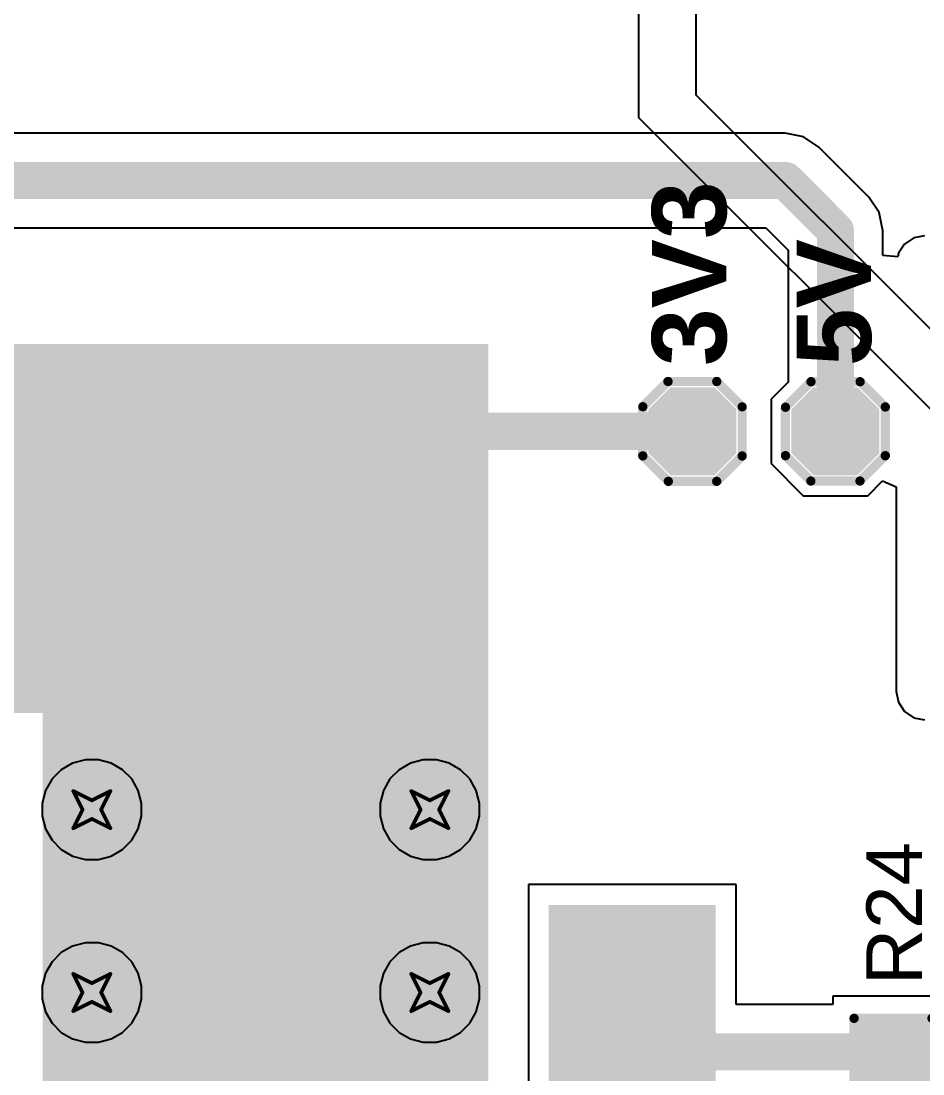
# Model space of a CAD drawing. Header units: inches. Extents: x -36 to 349, y -11 to 240.
# Drawn here: x 41.78 to 54.11, y 5.64 to 20.04 of the extents above; entities that cross this region are included whole.
import ezdxf

# ---------------------------------------------------------------- set-up
doc = ezdxf.new("R2010")
doc.units = ezdxf.units.IN
for name, color, linetype in [('Bottom Layer', 5, 'Continuous'), ('Drill Drawing', 1, 'Continuous'), ('Layer 1', 16, 'Continuous'), ('Layer 2', 76, 'Continuous'), ('Top Layer', 1, 'Continuous'), ('Top Overlay', 2, 'Continuous'), ('Top Paste', 8, 'Continuous'), ('Top Solder', 216, 'Continuous'), ('Via Holes', 16, 'Continuous')]:
    doc.layers.add(name, color=color, linetype=linetype)
doc.styles.add('Arial', font='', dxfattribs={"height": 0.2})
doc.styles.add('Arial_Bold', font='', dxfattribs={"height": 0.2})
doc.styles.get('Arial').set_extended_font_data('Arial')
doc.styles.get('Arial_Bold').set_extended_font_data('Arial', bold=True)

# ---------------------------------------------------------------- blocks, each defined once
blk = doc.blocks.new('R___0603_281')
at = {"layer": 'Top Layer'}
for points in [[(-0.381, 0.445), (-0.381, -0.444), (-1.143, -0.444), (-1.143, 0.445)], [(1.143, 0.445), (1.143, -0.444), (0.381, -0.444), (0.381, 0.445)]]:
    blk.add_hatch(color=1, dxfattribs=at).paths.add_polyline_path(points)
at = {"layer": 'Top Paste'}
for points in [[(-0.381, 0.445), (-0.381, -0.444), (-1.143, -0.444), (-1.143, 0.445)], [(1.143, 0.445), (1.143, -0.444), (0.381, -0.444), (0.381, 0.445)]]:
    blk.add_hatch(color=8, dxfattribs=at).paths.add_polyline_path(points)
at = {"layer": 'Top Solder'}
for points in [[(-0.279, 0.546), (-0.279, -0.546), (-1.245, -0.546), (-1.245, 0.546)], [(1.245, 0.546), (1.245, -0.546), (0.279, -0.546), (0.279, 0.546)]]:
    blk.add_hatch(color=216, dxfattribs=at).paths.add_polyline_path(points)
at = {"layer": 'Top Overlay'}
for points in [[(-1.219, 0.533, 0.127, 0.127, 0), (-1.219, -0.533, 0.127, 0.127, 0)], [(-1.219, 0.533, 0.127, 0.127, 0), (1.219, 0.533, 0.127, 0.127, 0)], [(1.219, 0.533, 0.127, 0.127, 0), (1.219, -0.533, 0.127, 0.127, 0)], [(-1.219, -0.533, 0.127, 0.127, 0), (1.219, -0.533, 0.127, 0.127, 0)]]:
    blk.add_lwpolyline(points, format="xyseb", dxfattribs=at)
for points in [[(-1.251, 0.533, 0.0635, 0.0635, 1), (-1.187, 0.533, 0.0635, 0.0635, 1)], [(-1.251, 0.533, 0.0635, 0.0635, 1), (-1.187, 0.533, 0.0635, 0.0635, 1)], [(1.187, 0.533, 0.0635, 0.0635, 1), (1.251, 0.533, 0.0635, 0.0635, 1)], [(1.187, 0.533, 0.0635, 0.0635, 1), (1.251, 0.533, 0.0635, 0.0635, 1)], [(-1.251, -0.533, 0.0635, 0.0635, 1), (-1.187, -0.533, 0.0635, 0.0635, 1)], [(-1.251, -0.533, 0.0635, 0.0635, 1), (-1.187, -0.533, 0.0635, 0.0635, 1)], [(1.187, -0.533, 0.0635, 0.0635, 1), (1.251, -0.533, 0.0635, 0.0635, 1)], [(1.187, -0.533, 0.0635, 0.0635, 1), (1.251, -0.533, 0.0635, 0.0635, 1)]]:
    blk.add_lwpolyline(points, format="xyseb", close=True, dxfattribs=at)
blk = doc.blocks.new('D2P____305')
at = {"layer": 'Top Layer'}
for points in [[(-3.58, -3.43), (-1.5, -3.43), (-1.5, -7.24), (-3.58, -7.24)], [(1.5, -3.43), (3.58, -3.43), (3.58, -7.24), (1.5, -7.24)]]:
    blk.add_hatch(color=1, dxfattribs=at).paths.add_polyline_path(points)
at = {"layer": 'Top Paste'}
for points in [[(-3.58, -3.43), (-1.5, -3.43), (-1.5, -7.24), (-3.58, -7.24)], [(1.5, -3.43), (3.58, -3.43), (3.58, -7.24), (1.5, -7.24)]]:
    blk.add_hatch(color=8, dxfattribs=at).paths.add_polyline_path(points)
at = {"layer": 'Top Solder'}
for points in [[(-3.682, -3.328), (-1.398, -3.328), (-1.398, -7.342), (-3.682, -7.342)], [(1.398, -3.328), (3.682, -3.328), (3.682, -7.342), (1.398, -7.342)]]:
    blk.add_hatch(color=216, dxfattribs=at).paths.add_polyline_path(points)
at = {"layer": 'Top Overlay'}
for points in [[(-3.962, -5.207, 0.254, 0.254, 0), (-3.962, -5.461, 0.254, 0.254, 0)], [(-3.835, -5.334, 0.254, 0.254, 0), (-3.962, -5.207, 0.254, 0.254, 0)], [(-3.835, -5.334, 0.254, 0.254, 0), (-3.962, -5.461, 0.254, 0.254, 0)]]:
    blk.add_lwpolyline(points, format="xyseb", dxfattribs=at)
for points in [[(-4.026, -5.207, 0.127, 0.127, 1), (-3.899, -5.207, 0.127, 0.127, 1)], [(-4.026, -5.207, 0.127, 0.127, 1), (-3.899, -5.207, 0.127, 0.127, 1)], [(-3.899, -5.334, 0.127, 0.127, 1), (-3.772, -5.334, 0.127, 0.127, 1)], [(-3.899, -5.334, 0.127, 0.127, 1), (-3.772, -5.334, 0.127, 0.127, 1)], [(-4.026, -5.461, 0.127, 0.127, 1), (-3.899, -5.461, 0.127, 0.127, 1)], [(-4.026, -5.461, 0.127, 0.127, 1), (-3.899, -5.461, 0.127, 0.127, 1)]]:
    blk.add_lwpolyline(points, format="xyseb", close=True, dxfattribs=at)
blk = doc.blocks.new('T____________0_5___312')
at = {"layer": 'Top Layer'}
blk.add_hatch(color=1, dxfattribs=at).paths.add_polyline_path([(0.25, 0.5), (-0.25, 0.5), (-0.5, 0.25), (-0.5, -0.25), (-0.25, -0.5), (0.25, -0.5), (0.5, -0.25), (0.5, 0.25)])
at = {"layer": 'Top Paste'}
blk.add_hatch(color=8, dxfattribs=at).paths.add_polyline_path([(0.25, 0.5), (-0.25, 0.5), (-0.5, 0.25), (-0.5, -0.25), (-0.25, -0.5), (0.25, -0.5), (0.5, -0.25), (0.5, 0.25)])
at = {"layer": 'Top Solder'}
blk.add_hatch(color=216, dxfattribs=at).paths.add_polyline_path([(0.301, 0.602), (-0.301, 0.602), (-0.602, 0.301), (-0.602, -0.301), (-0.301, -0.602), (0.301, -0.602), (0.602, -0.301), (0.602, 0.301)])
at = {"layer": 'Top Overlay'}
for points in [[(-0.682, 0.333, 0.127, 0.127, 0), (-0.336, 0.68, 0.127, 0.127, 0)], [(0.336, 0.68, 0.127, 0.127, 0), (-0.336, 0.68, 0.127, 0.127, 0)], [(0.684, 0.332, 0.127, 0.127, 0), (0.336, 0.68, 0.127, 0.127, 0)], [(-0.682, -0.334, 0.127, 0.127, 0), (-0.682, 0.333, 0.127, 0.127, 0)], [(0.684, -0.33, 0.127, 0.127, 0), (0.684, 0.332, 0.127, 0.127, 0)], [(-0.337, -0.679, 0.127, 0.127, 0), (-0.682, -0.334, 0.127, 0.127, 0)], [(0.335, -0.679, 0.127, 0.127, 0), (0.684, -0.33, 0.127, 0.127, 0)], [(0.335, -0.679, 0.127, 0.127, 0), (-0.337, -0.679, 0.127, 0.127, 0)]]:
    blk.add_lwpolyline(points, format="xyseb", dxfattribs=at)
for points in [[(-0.367, 0.68, 0.0635, 0.0635, 1), (-0.304, 0.68, 0.0635, 0.0635, 1)], [(-0.367, 0.68, 0.0635, 0.0635, 1), (-0.304, 0.68, 0.0635, 0.0635, 1)], [(0.305, 0.68, 0.0635, 0.0635, 1), (0.368, 0.68, 0.0635, 0.0635, 1)], [(0.305, 0.68, 0.0635, 0.0635, 1), (0.368, 0.68, 0.0635, 0.0635, 1)], [(-0.714, 0.333, 0.0635, 0.0635, 1), (-0.65, 0.333, 0.0635, 0.0635, 1)], [(-0.714, 0.333, 0.0635, 0.0635, 1), (-0.65, 0.333, 0.0635, 0.0635, 1)], [(0.652, 0.332, 0.0635, 0.0635, 1), (0.715, 0.332, 0.0635, 0.0635, 1)], [(0.652, 0.332, 0.0635, 0.0635, 1), (0.715, 0.332, 0.0635, 0.0635, 1)], [(-0.714, -0.334, 0.0635, 0.0635, 1), (-0.65, -0.334, 0.0635, 0.0635, 1)], [(-0.714, -0.334, 0.0635, 0.0635, 1), (-0.65, -0.334, 0.0635, 0.0635, 1)], [(0.652, -0.33, 0.0635, 0.0635, 1), (0.715, -0.33, 0.0635, 0.0635, 1)], [(0.652, -0.33, 0.0635, 0.0635, 1), (0.715, -0.33, 0.0635, 0.0635, 1)], [(-0.369, -0.679, 0.0635, 0.0635, 1), (-0.306, -0.679, 0.0635, 0.0635, 1)], [(-0.369, -0.679, 0.0635, 0.0635, 1), (-0.306, -0.679, 0.0635, 0.0635, 1)], [(0.303, -0.679, 0.0635, 0.0635, 1), (0.367, -0.679, 0.0635, 0.0635, 1)], [(0.303, -0.679, 0.0635, 0.0635, 1), (0.367, -0.679, 0.0635, 0.0635, 1)]]:
    blk.add_lwpolyline(points, format="xyseb", close=True, dxfattribs=at)
blk = doc.blocks.new('T____________0_5___314')
at = {"layer": 'Top Layer'}
blk.add_hatch(color=1, dxfattribs=at).paths.add_polyline_path([(0.25, 0.5), (-0.25, 0.5), (-0.5, 0.25), (-0.5, -0.25), (-0.25, -0.5), (0.25, -0.5), (0.5, -0.25), (0.5, 0.25)])
at = {"layer": 'Top Paste'}
blk.add_hatch(color=8, dxfattribs=at).paths.add_polyline_path([(0.25, 0.5), (-0.25, 0.5), (-0.5, 0.25), (-0.5, -0.25), (-0.25, -0.5), (0.25, -0.5), (0.5, -0.25), (0.5, 0.25)])
at = {"layer": 'Top Solder'}
blk.add_hatch(color=216, dxfattribs=at).paths.add_polyline_path([(0.301, 0.602), (-0.301, 0.602), (-0.602, 0.301), (-0.602, -0.301), (-0.301, -0.602), (0.301, -0.602), (0.602, -0.301), (0.602, 0.301)])
at = {"layer": 'Top Overlay'}
for points in [[(-0.336, 0.679, 0.127, 0.127, 0), (-0.682, 0.333, 0.127, 0.127, 0)], [(0.336, 0.679, 0.127, 0.127, 0), (-0.336, 0.679, 0.127, 0.127, 0)], [(0.684, 0.332, 0.127, 0.127, 0), (0.336, 0.679, 0.127, 0.127, 0)], [(-0.682, 0.333, 0.127, 0.127, 0), (-0.682, -0.334, 0.127, 0.127, 0)], [(0.684, 0.332, 0.127, 0.127, 0), (0.684, -0.33, 0.127, 0.127, 0)], [(-0.337, -0.679, 0.127, 0.127, 0), (-0.682, -0.334, 0.127, 0.127, 0)], [(0.684, -0.33, 0.127, 0.127, 0), (0.335, -0.679, 0.127, 0.127, 0)], [(0.335, -0.679, 0.127, 0.127, 0), (-0.337, -0.679, 0.127, 0.127, 0)]]:
    blk.add_lwpolyline(points, format="xyseb", dxfattribs=at)
for points in [[(-0.367, 0.679, 0.0635, 0.0635, 1), (-0.304, 0.679, 0.0635, 0.0635, 1)], [(-0.367, 0.679, 0.0635, 0.0635, 1), (-0.304, 0.679, 0.0635, 0.0635, 1)], [(0.305, 0.679, 0.0635, 0.0635, 1), (0.368, 0.679, 0.0635, 0.0635, 1)], [(0.305, 0.679, 0.0635, 0.0635, 1), (0.368, 0.679, 0.0635, 0.0635, 1)], [(-0.714, 0.333, 0.0635, 0.0635, 1), (-0.65, 0.333, 0.0635, 0.0635, 1)], [(-0.714, 0.333, 0.0635, 0.0635, 1), (-0.65, 0.333, 0.0635, 0.0635, 1)], [(0.652, 0.332, 0.0635, 0.0635, 1), (0.715, 0.332, 0.0635, 0.0635, 1)], [(0.652, 0.332, 0.0635, 0.0635, 1), (0.715, 0.332, 0.0635, 0.0635, 1)], [(-0.714, -0.334, 0.0635, 0.0635, 1), (-0.65, -0.334, 0.0635, 0.0635, 1)], [(-0.714, -0.334, 0.0635, 0.0635, 1), (-0.65, -0.334, 0.0635, 0.0635, 1)], [(0.652, -0.33, 0.0635, 0.0635, 1), (0.715, -0.33, 0.0635, 0.0635, 1)], [(0.652, -0.33, 0.0635, 0.0635, 1), (0.715, -0.33, 0.0635, 0.0635, 1)], [(-0.369, -0.679, 0.0635, 0.0635, 1), (-0.306, -0.679, 0.0635, 0.0635, 1)], [(-0.369, -0.679, 0.0635, 0.0635, 1), (-0.306, -0.679, 0.0635, 0.0635, 1)], [(0.303, -0.679, 0.0635, 0.0635, 1), (0.367, -0.679, 0.0635, 0.0635, 1)], [(0.303, -0.679, 0.0635, 0.0635, 1), (0.367, -0.679, 0.0635, 0.0635, 1)]]:
    blk.add_lwpolyline(points, format="xyseb", close=True, dxfattribs=at)

msp = doc.modelspace()

# ---------------------------------------------------------------- hatches: boundary and pattern name
at = {"layer": 'Bottom Layer'}
h = msp.add_hatch(color=5, dxfattribs=at)
edge = h.paths.add_edge_path()
edge.add_arc((42.746, 9.256), 0.3, 0, 360)
h = msp.add_hatch(color=5, dxfattribs=at)
edge = h.paths.add_edge_path()
edge.add_arc((47.369, 9.256), 0.3, 0, 360)
h = msp.add_hatch(color=5, dxfattribs=at)
edge = h.paths.add_edge_path()
edge.add_arc((42.746, 6.756), 0.3, 0, 360)
h = msp.add_hatch(color=5, dxfattribs=at)
edge = h.paths.add_edge_path()
edge.add_arc((47.369, 6.756), 0.3, 0, 360)
at = {"layer": 'Layer 1'}
h = msp.add_hatch(color=16, dxfattribs=at)
edge = h.paths.add_edge_path()
edge.add_arc((42.746, 9.256), 0.3, 0, 360)
h = msp.add_hatch(color=16, dxfattribs=at)
edge = h.paths.add_edge_path()
edge.add_arc((47.369, 9.256), 0.3, 0, 360)
h = msp.add_hatch(color=16, dxfattribs=at)
edge = h.paths.add_edge_path()
edge.add_arc((42.746, 6.756), 0.3, 0, 360)
h = msp.add_hatch(color=16, dxfattribs=at)
edge = h.paths.add_edge_path()
edge.add_arc((47.369, 6.756), 0.3, 0, 360)
at = {"layer": 'Layer 2'}
h = msp.add_hatch(color=76, dxfattribs=at)
edge = h.paths.add_edge_path()
edge.add_arc((42.746, 9.256), 0.3, 0, 360)
h = msp.add_hatch(color=76, dxfattribs=at)
edge = h.paths.add_edge_path()
edge.add_arc((47.369, 9.256), 0.3, 0, 360)
h = msp.add_hatch(color=76, dxfattribs=at)
edge = h.paths.add_edge_path()
edge.add_arc((42.746, 6.756), 0.3, 0, 360)
h = msp.add_hatch(color=76, dxfattribs=at)
edge = h.paths.add_edge_path()
edge.add_arc((47.369, 6.756), 0.3, 0, 360)
at = {"layer": 'Top Layer'}
for points in [[(34.878, 10.577), (48.167, 10.577), (48.167, 15.621), (34.878, 15.621)], [(42.071, 3.251), (48.167, 3.251), (48.167, 15.621), (42.071, 15.621)]]:
    msp.add_hatch(color=1, dxfattribs=at).paths.add_polyline_path(points)
h = msp.add_hatch(color=1, dxfattribs=at)
edge = h.paths.add_edge_path()
edge.add_arc((42.746, 9.256), 0.3, 0, 360)
h = msp.add_hatch(color=1, dxfattribs=at)
edge = h.paths.add_edge_path()
edge.add_arc((47.369, 9.256), 0.3, 0, 360)
h = msp.add_hatch(color=1, dxfattribs=at)
edge = h.paths.add_edge_path()
edge.add_arc((42.746, 6.756), 0.3, 0, 360)
h = msp.add_hatch(color=1, dxfattribs=at)
edge = h.paths.add_edge_path()
edge.add_arc((47.369, 6.756), 0.3, 0, 360)
at = {"layer": 'Via Holes'}
h = msp.add_hatch(color=7, dxfattribs=at)
edge = h.paths.add_edge_path()
edge.add_arc((42.746, 9.256), 0.15, 0, 360)
h = msp.add_hatch(color=7, dxfattribs=at)
edge = h.paths.add_edge_path()
edge.add_arc((47.369, 9.256), 0.15, 0, 360)
h = msp.add_hatch(color=7, dxfattribs=at)
edge = h.paths.add_edge_path()
edge.add_arc((42.746, 6.756), 0.15, 0, 360)
h = msp.add_hatch(color=7, dxfattribs=at)
edge = h.paths.add_edge_path()
edge.add_arc((47.369, 6.756), 0.15, 0, 360)

# ---------------------------------------------------------------- linework, layer by layer
at = {"layer": 'Bottom Layer'}
for p, q in [((42.657, 9.937), (42.483, 9.891)), ((42.836, 9.937), (42.657, 9.937)), ((43.009, 9.891), (42.836, 9.937)), ((47.279, 9.937), (47.106, 9.891)), ((47.459, 9.937), (47.279, 9.937)), ((47.632, 9.891), (47.459, 9.937)), ((42.328, 9.801), (42.201, 9.675)), ((42.483, 9.891), (42.328, 9.801)), ((43.164, 9.801), (43.009, 9.891)), ((43.291, 9.675), (43.164, 9.801)), ((46.951, 9.801), (46.824, 9.675)), ((47.106, 9.891), (46.951, 9.801)), ((47.787, 9.801), (47.632, 9.891)), ((47.914, 9.675), (47.787, 9.801)), ((42.201, 9.675), (42.112, 9.519)), ((43.381, 9.519), (43.291, 9.675)), ((46.824, 9.675), (46.734, 9.519)), ((48.004, 9.519), (47.914, 9.675)), ((42.112, 9.519), (42.065, 9.346)), ((43.427, 9.346), (43.381, 9.519)), ((46.734, 9.519), (46.688, 9.346)), ((48.05, 9.346), (48.004, 9.519)), ((42.065, 9.346), (42.065, 9.167)), ((43.427, 9.167), (43.427, 9.346)), ((46.688, 9.346), (46.688, 9.167)), ((48.05, 9.167), (48.05, 9.346)), ((42.065, 9.167), (42.112, 8.994)), ((43.381, 8.994), (43.427, 9.167)), ((46.688, 9.167), (46.734, 8.994)), ((48.004, 8.994), (48.05, 9.167)), ((42.112, 8.994), (42.201, 8.838)), ((43.291, 8.838), (43.381, 8.994)), ((46.734, 8.994), (46.824, 8.838)), ((47.914, 8.838), (48.004, 8.994)), ((42.201, 8.838), (42.328, 8.711)), ((43.164, 8.711), (43.291, 8.838)), ((46.824, 8.838), (46.951, 8.711)), ((47.787, 8.711), (47.914, 8.838)), ((42.328, 8.711), (42.483, 8.622)), ((43.009, 8.622), (43.164, 8.711)), ((46.951, 8.711), (47.106, 8.622)), ((47.632, 8.622), (47.787, 8.711)), ((42.483, 8.622), (42.657, 8.575)), ((42.657, 8.575), (42.836, 8.575)), ((42.836, 8.575), (43.009, 8.622)), ((47.106, 8.622), (47.279, 8.575)), ((47.279, 8.575), (47.459, 8.575)), ((47.459, 8.575), (47.632, 8.622)), ((42.483, 7.391), (42.328, 7.301)), ((42.657, 7.437), (42.483, 7.391)), ((42.836, 7.437), (42.657, 7.437)), ((43.009, 7.391), (42.836, 7.437)), ((43.164, 7.301), (43.009, 7.391)), ((47.106, 7.391), (46.951, 7.301)), ((47.279, 7.437), (47.106, 7.391)), ((47.459, 7.437), (47.279, 7.437)), ((47.632, 7.391), (47.459, 7.437)), ((47.787, 7.301), (47.632, 7.391)), ((42.328, 7.301), (42.201, 7.175)), ((43.291, 7.175), (43.164, 7.301)), ((46.951, 7.301), (46.824, 7.175)), ((47.914, 7.175), (47.787, 7.301)), ((42.201, 7.175), (42.112, 7.019)), ((43.381, 7.019), (43.291, 7.175)), ((46.824, 7.175), (46.734, 7.019)), ((48.004, 7.019), (47.914, 7.175)), ((42.112, 7.019), (42.065, 6.846)), ((43.427, 6.846), (43.381, 7.019)), ((46.734, 7.019), (46.688, 6.846)), ((48.05, 6.846), (48.004, 7.019)), ((42.065, 6.846), (42.065, 6.667)), ((43.427, 6.667), (43.427, 6.846)), ((46.688, 6.846), (46.688, 6.667)), ((48.05, 6.667), (48.05, 6.846)), ((42.065, 6.667), (42.112, 6.494)), ((43.381, 6.494), (43.427, 6.667)), ((46.688, 6.667), (46.734, 6.494)), ((48.004, 6.494), (48.05, 6.667)), ((42.112, 6.494), (42.201, 6.338)), ((43.291, 6.338), (43.381, 6.494)), ((46.734, 6.494), (46.824, 6.338)), ((47.914, 6.338), (48.004, 6.494)), ((42.201, 6.338), (42.328, 6.211)), ((43.164, 6.211), (43.291, 6.338)), ((46.824, 6.338), (46.951, 6.211)), ((47.787, 6.211), (47.914, 6.338)), ((42.328, 6.211), (42.483, 6.122)), ((43.009, 6.122), (43.164, 6.211)), ((46.951, 6.211), (47.106, 6.122)), ((47.632, 6.122), (47.787, 6.211)), ((42.483, 6.122), (42.657, 6.075)), ((42.657, 6.075), (42.836, 6.075)), ((42.836, 6.075), (43.009, 6.122)), ((47.106, 6.122), (47.279, 6.075)), ((47.279, 6.075), (47.459, 6.075)), ((47.459, 6.075), (47.632, 6.122))]:
    msp.add_line(p, q, dxfattribs=at)
at = {"layer": 'Drill Drawing'}
for points in [[(42.492, 9.51, 0.0508, 0.0508, 0), (42.746, 9.383, 0.0508, 0.0508, 0)], [(42.492, 9.51, 0.0508, 0.0508, 0), (42.619, 9.256, 0.0508, 0.0508, 0)], [(42.746, 9.383, 0.0508, 0.0508, 0), (43, 9.51, 0.0508, 0.0508, 0)], [(42.873, 9.256, 0.0508, 0.0508, 0), (43, 9.51, 0.0508, 0.0508, 0)], [(47.115, 9.51, 0.0508, 0.0508, 0), (47.369, 9.383, 0.0508, 0.0508, 0)], [(47.115, 9.51, 0.0508, 0.0508, 0), (47.242, 9.256, 0.0508, 0.0508, 0)], [(47.369, 9.383, 0.0508, 0.0508, 0), (47.623, 9.51, 0.0508, 0.0508, 0)], [(47.496, 9.256, 0.0508, 0.0508, 0), (47.623, 9.51, 0.0508, 0.0508, 0)], [(42.492, 9.002, 0.0508, 0.0508, 0), (42.619, 9.256, 0.0508, 0.0508, 0)], [(42.873, 9.256, 0.0508, 0.0508, 0), (43, 9.002, 0.0508, 0.0508, 0)], [(47.115, 9.002, 0.0508, 0.0508, 0), (47.242, 9.256, 0.0508, 0.0508, 0)], [(47.496, 9.256, 0.0508, 0.0508, 0), (47.623, 9.002, 0.0508, 0.0508, 0)], [(42.492, 9.002, 0.0508, 0.0508, 0), (42.746, 9.129, 0.0508, 0.0508, 0)], [(42.746, 9.129, 0.0508, 0.0508, 0), (43, 9.002, 0.0508, 0.0508, 0)], [(47.115, 9.002, 0.0508, 0.0508, 0), (47.369, 9.129, 0.0508, 0.0508, 0)], [(47.369, 9.129, 0.0508, 0.0508, 0), (47.623, 9.002, 0.0508, 0.0508, 0)], [(42.492, 7.01, 0.0508, 0.0508, 0), (42.746, 6.883, 0.0508, 0.0508, 0)], [(42.492, 7.01, 0.0508, 0.0508, 0), (42.619, 6.756, 0.0508, 0.0508, 0)], [(42.746, 6.883, 0.0508, 0.0508, 0), (43, 7.01, 0.0508, 0.0508, 0)], [(42.873, 6.756, 0.0508, 0.0508, 0), (43, 7.01, 0.0508, 0.0508, 0)], [(47.115, 7.01, 0.0508, 0.0508, 0), (47.369, 6.883, 0.0508, 0.0508, 0)], [(47.115, 7.01, 0.0508, 0.0508, 0), (47.242, 6.756, 0.0508, 0.0508, 0)], [(47.369, 6.883, 0.0508, 0.0508, 0), (47.623, 7.01, 0.0508, 0.0508, 0)], [(47.496, 6.756, 0.0508, 0.0508, 0), (47.623, 7.01, 0.0508, 0.0508, 0)], [(42.492, 6.502, 0.0508, 0.0508, 0), (42.619, 6.756, 0.0508, 0.0508, 0)], [(42.873, 6.756, 0.0508, 0.0508, 0), (43, 6.502, 0.0508, 0.0508, 0)], [(47.115, 6.502, 0.0508, 0.0508, 0), (47.242, 6.756, 0.0508, 0.0508, 0)], [(47.496, 6.756, 0.0508, 0.0508, 0), (47.623, 6.502, 0.0508, 0.0508, 0)], [(42.492, 6.502, 0.0508, 0.0508, 0), (42.746, 6.629, 0.0508, 0.0508, 0)], [(42.746, 6.629, 0.0508, 0.0508, 0), (43, 6.502, 0.0508, 0.0508, 0)], [(47.115, 6.502, 0.0508, 0.0508, 0), (47.369, 6.629, 0.0508, 0.0508, 0)], [(47.369, 6.629, 0.0508, 0.0508, 0), (47.623, 6.502, 0.0508, 0.0508, 0)]]:
    msp.add_lwpolyline(points, format="xyseb", dxfattribs=at)
for points in [[(42.479, 9.51, 0.0254, 0.0254, 1), (42.505, 9.51, 0.0254, 0.0254, 1)], [(42.479, 9.51, 0.0254, 0.0254, 1), (42.505, 9.51, 0.0254, 0.0254, 1)], [(42.987, 9.51, 0.0254, 0.0254, 1), (43.013, 9.51, 0.0254, 0.0254, 1)], [(42.987, 9.51, 0.0254, 0.0254, 1), (43.013, 9.51, 0.0254, 0.0254, 1)], [(47.102, 9.51, 0.0254, 0.0254, 1), (47.128, 9.51, 0.0254, 0.0254, 1)], [(47.102, 9.51, 0.0254, 0.0254, 1), (47.128, 9.51, 0.0254, 0.0254, 1)], [(47.61, 9.51, 0.0254, 0.0254, 1), (47.636, 9.51, 0.0254, 0.0254, 1)], [(47.61, 9.51, 0.0254, 0.0254, 1), (47.636, 9.51, 0.0254, 0.0254, 1)], [(42.733, 9.383, 0.0254, 0.0254, 1), (42.759, 9.383, 0.0254, 0.0254, 1)], [(42.733, 9.383, 0.0254, 0.0254, 1), (42.759, 9.383, 0.0254, 0.0254, 1)], [(47.356, 9.383, 0.0254, 0.0254, 1), (47.382, 9.383, 0.0254, 0.0254, 1)], [(47.356, 9.383, 0.0254, 0.0254, 1), (47.382, 9.383, 0.0254, 0.0254, 1)], [(42.606, 9.256, 0.0254, 0.0254, 1), (42.632, 9.256, 0.0254, 0.0254, 1)], [(42.606, 9.256, 0.0254, 0.0254, 1), (42.632, 9.256, 0.0254, 0.0254, 1)], [(42.86, 9.256, 0.0254, 0.0254, 1), (42.886, 9.256, 0.0254, 0.0254, 1)], [(42.86, 9.256, 0.0254, 0.0254, 1), (42.886, 9.256, 0.0254, 0.0254, 1)], [(47.229, 9.256, 0.0254, 0.0254, 1), (47.255, 9.256, 0.0254, 0.0254, 1)], [(47.229, 9.256, 0.0254, 0.0254, 1), (47.255, 9.256, 0.0254, 0.0254, 1)], [(47.483, 9.256, 0.0254, 0.0254, 1), (47.509, 9.256, 0.0254, 0.0254, 1)], [(47.483, 9.256, 0.0254, 0.0254, 1), (47.509, 9.256, 0.0254, 0.0254, 1)], [(42.733, 9.129, 0.0254, 0.0254, 1), (42.759, 9.129, 0.0254, 0.0254, 1)], [(42.733, 9.129, 0.0254, 0.0254, 1), (42.759, 9.129, 0.0254, 0.0254, 1)], [(47.356, 9.129, 0.0254, 0.0254, 1), (47.382, 9.129, 0.0254, 0.0254, 1)], [(47.356, 9.129, 0.0254, 0.0254, 1), (47.382, 9.129, 0.0254, 0.0254, 1)], [(42.479, 9.002, 0.0254, 0.0254, 1), (42.505, 9.002, 0.0254, 0.0254, 1)], [(42.479, 9.002, 0.0254, 0.0254, 1), (42.505, 9.002, 0.0254, 0.0254, 1)], [(42.987, 9.002, 0.0254, 0.0254, 1), (43.013, 9.002, 0.0254, 0.0254, 1)], [(42.987, 9.002, 0.0254, 0.0254, 1), (43.013, 9.002, 0.0254, 0.0254, 1)], [(47.102, 9.002, 0.0254, 0.0254, 1), (47.128, 9.002, 0.0254, 0.0254, 1)], [(47.102, 9.002, 0.0254, 0.0254, 1), (47.128, 9.002, 0.0254, 0.0254, 1)], [(47.61, 9.002, 0.0254, 0.0254, 1), (47.636, 9.002, 0.0254, 0.0254, 1)], [(47.61, 9.002, 0.0254, 0.0254, 1), (47.636, 9.002, 0.0254, 0.0254, 1)], [(42.479, 7.01, 0.0254, 0.0254, 1), (42.505, 7.01, 0.0254, 0.0254, 1)], [(42.479, 7.01, 0.0254, 0.0254, 1), (42.505, 7.01, 0.0254, 0.0254, 1)], [(42.987, 7.01, 0.0254, 0.0254, 1), (43.013, 7.01, 0.0254, 0.0254, 1)], [(42.987, 7.01, 0.0254, 0.0254, 1), (43.013, 7.01, 0.0254, 0.0254, 1)], [(47.102, 7.01, 0.0254, 0.0254, 1), (47.128, 7.01, 0.0254, 0.0254, 1)], [(47.102, 7.01, 0.0254, 0.0254, 1), (47.128, 7.01, 0.0254, 0.0254, 1)], [(47.61, 7.01, 0.0254, 0.0254, 1), (47.636, 7.01, 0.0254, 0.0254, 1)], [(47.61, 7.01, 0.0254, 0.0254, 1), (47.636, 7.01, 0.0254, 0.0254, 1)], [(42.606, 6.756, 0.0254, 0.0254, 1), (42.632, 6.756, 0.0254, 0.0254, 1)], [(42.606, 6.756, 0.0254, 0.0254, 1), (42.632, 6.756, 0.0254, 0.0254, 1)], [(42.733, 6.883, 0.0254, 0.0254, 1), (42.759, 6.883, 0.0254, 0.0254, 1)], [(42.733, 6.883, 0.0254, 0.0254, 1), (42.759, 6.883, 0.0254, 0.0254, 1)], [(42.86, 6.756, 0.0254, 0.0254, 1), (42.886, 6.756, 0.0254, 0.0254, 1)], [(42.86, 6.756, 0.0254, 0.0254, 1), (42.886, 6.756, 0.0254, 0.0254, 1)], [(47.229, 6.756, 0.0254, 0.0254, 1), (47.255, 6.756, 0.0254, 0.0254, 1)], [(47.229, 6.756, 0.0254, 0.0254, 1), (47.255, 6.756, 0.0254, 0.0254, 1)], [(47.356, 6.883, 0.0254, 0.0254, 1), (47.382, 6.883, 0.0254, 0.0254, 1)], [(47.356, 6.883, 0.0254, 0.0254, 1), (47.382, 6.883, 0.0254, 0.0254, 1)], [(47.483, 6.756, 0.0254, 0.0254, 1), (47.509, 6.756, 0.0254, 0.0254, 1)], [(47.483, 6.756, 0.0254, 0.0254, 1), (47.509, 6.756, 0.0254, 0.0254, 1)], [(42.733, 6.629, 0.0254, 0.0254, 1), (42.759, 6.629, 0.0254, 0.0254, 1)], [(42.733, 6.629, 0.0254, 0.0254, 1), (42.759, 6.629, 0.0254, 0.0254, 1)], [(47.356, 6.629, 0.0254, 0.0254, 1), (47.382, 6.629, 0.0254, 0.0254, 1)], [(47.356, 6.629, 0.0254, 0.0254, 1), (47.382, 6.629, 0.0254, 0.0254, 1)], [(42.479, 6.502, 0.0254, 0.0254, 1), (42.505, 6.502, 0.0254, 0.0254, 1)], [(42.479, 6.502, 0.0254, 0.0254, 1), (42.505, 6.502, 0.0254, 0.0254, 1)], [(42.987, 6.502, 0.0254, 0.0254, 1), (43.013, 6.502, 0.0254, 0.0254, 1)], [(42.987, 6.502, 0.0254, 0.0254, 1), (43.013, 6.502, 0.0254, 0.0254, 1)], [(47.102, 6.502, 0.0254, 0.0254, 1), (47.128, 6.502, 0.0254, 0.0254, 1)], [(47.102, 6.502, 0.0254, 0.0254, 1), (47.128, 6.502, 0.0254, 0.0254, 1)], [(47.61, 6.502, 0.0254, 0.0254, 1), (47.636, 6.502, 0.0254, 0.0254, 1)], [(47.61, 6.502, 0.0254, 0.0254, 1), (47.636, 6.502, 0.0254, 0.0254, 1)]]:
    msp.add_lwpolyline(points, format="xyseb", close=True, dxfattribs=at)
at = {"layer": 'Layer 2'}
for p, q in [((51.012, 19.025), (51.012, 36.819)), ((50.225, 35.087), (50.225, 18.72)), ((56.854, 13.183), (51.012, 19.025)), ((50.225, 18.72), (56.397, 12.548)), ((42.657, 9.937), (42.483, 9.891)), ((42.836, 9.937), (42.657, 9.937)), ((43.009, 9.891), (42.836, 9.937)), ((47.279, 9.937), (47.106, 9.891)), ((47.459, 9.937), (47.279, 9.937)), ((47.632, 9.891), (47.459, 9.937)), ((42.328, 9.801), (42.201, 9.675)), ((42.483, 9.891), (42.328, 9.801)), ((43.164, 9.801), (43.009, 9.891)), ((43.291, 9.675), (43.164, 9.801)), ((46.951, 9.801), (46.824, 9.675)), ((47.106, 9.891), (46.951, 9.801)), ((47.787, 9.801), (47.632, 9.891)), ((47.914, 9.675), (47.787, 9.801)), ((42.201, 9.675), (42.112, 9.519)), ((43.381, 9.519), (43.291, 9.675)), ((46.824, 9.675), (46.734, 9.519)), ((48.004, 9.519), (47.914, 9.675)), ((42.112, 9.519), (42.065, 9.346)), ((43.427, 9.346), (43.381, 9.519)), ((46.734, 9.519), (46.688, 9.346)), ((48.05, 9.346), (48.004, 9.519)), ((42.065, 9.346), (42.065, 9.167)), ((43.427, 9.167), (43.427, 9.346)), ((46.688, 9.346), (46.688, 9.167)), ((48.05, 9.167), (48.05, 9.346)), ((42.065, 9.167), (42.112, 8.994)), ((43.381, 8.994), (43.427, 9.167)), ((46.688, 9.167), (46.734, 8.994)), ((48.004, 8.994), (48.05, 9.167)), ((42.112, 8.994), (42.201, 8.838)), ((43.291, 8.838), (43.381, 8.994)), ((46.734, 8.994), (46.824, 8.838)), ((47.914, 8.838), (48.004, 8.994)), ((42.201, 8.838), (42.328, 8.711)), ((43.164, 8.711), (43.291, 8.838)), ((46.824, 8.838), (46.951, 8.711)), ((47.787, 8.711), (47.914, 8.838)), ((42.328, 8.711), (42.483, 8.622)), ((43.009, 8.622), (43.164, 8.711)), ((46.951, 8.711), (47.106, 8.622)), ((47.632, 8.622), (47.787, 8.711)), ((42.483, 8.622), (42.657, 8.575)), ((42.657, 8.575), (42.836, 8.575)), ((42.836, 8.575), (43.009, 8.622)), ((47.106, 8.622), (47.279, 8.575)), ((47.279, 8.575), (47.459, 8.575)), ((47.459, 8.575), (47.632, 8.622)), ((42.483, 7.391), (42.328, 7.301)), ((42.657, 7.437), (42.483, 7.391)), ((42.836, 7.437), (42.657, 7.437)), ((43.009, 7.391), (42.836, 7.437)), ((43.164, 7.301), (43.009, 7.391)), ((47.106, 7.391), (46.951, 7.301)), ((47.279, 7.437), (47.106, 7.391)), ((47.459, 7.437), (47.279, 7.437)), ((47.632, 7.391), (47.459, 7.437)), ((47.787, 7.301), (47.632, 7.391)), ((42.328, 7.301), (42.201, 7.175)), ((43.291, 7.175), (43.164, 7.301)), ((46.951, 7.301), (46.824, 7.175)), ((47.914, 7.175), (47.787, 7.301)), ((42.201, 7.175), (42.112, 7.019)), ((43.381, 7.019), (43.291, 7.175)), ((46.824, 7.175), (46.734, 7.019)), ((48.004, 7.019), (47.914, 7.175)), ((42.112, 7.019), (42.065, 6.846)), ((43.427, 6.846), (43.381, 7.019)), ((46.734, 7.019), (46.688, 6.846)), ((48.05, 6.846), (48.004, 7.019)), ((42.065, 6.846), (42.065, 6.667)), ((43.427, 6.667), (43.427, 6.846)), ((46.688, 6.846), (46.688, 6.667)), ((48.05, 6.667), (48.05, 6.846)), ((42.065, 6.667), (42.112, 6.494)), ((43.381, 6.494), (43.427, 6.667)), ((46.688, 6.667), (46.734, 6.494)), ((48.004, 6.494), (48.05, 6.667)), ((42.112, 6.494), (42.201, 6.338)), ((43.291, 6.338), (43.381, 6.494)), ((46.734, 6.494), (46.824, 6.338)), ((47.914, 6.338), (48.004, 6.494)), ((42.201, 6.338), (42.328, 6.211)), ((43.164, 6.211), (43.291, 6.338)), ((46.824, 6.338), (46.951, 6.211)), ((47.787, 6.211), (47.914, 6.338)), ((42.328, 6.211), (42.483, 6.122)), ((43.009, 6.122), (43.164, 6.211)), ((46.951, 6.211), (47.106, 6.122)), ((47.632, 6.122), (47.787, 6.211)), ((42.483, 6.122), (42.657, 6.075)), ((42.657, 6.075), (42.836, 6.075)), ((42.836, 6.075), (43.009, 6.122)), ((47.106, 6.122), (47.279, 6.075)), ((47.279, 6.075), (47.459, 6.075)), ((47.459, 6.075), (47.632, 6.122))]:
    msp.add_line(p, q, dxfattribs=at)
at = {"layer": 'Top Layer'}
for p, q in [((52.231, 18.504), (31.037, 18.504)), ((52.479, 18.454), (52.231, 18.504)), ((52.689, 18.314), (52.479, 18.454)), ((53.375, 17.628), (52.689, 18.314)), ((53.515, 17.418), (53.375, 17.628)), ((53.565, 17.17), (53.515, 17.418)), ((38.114, 17.209), (51.963, 17.209)), ((51.963, 17.209), (52.27, 16.902)), ((53.565, 16.833), (53.565, 17.17)), ((53.862, 16.988), (53.778, 16.862)), ((53.988, 17.072), (53.862, 16.988)), ((54.136, 17.102), (53.988, 17.072)), ((52.27, 16.902), (52.27, 15.101)), ((53.778, 16.862), (53.768, 16.813)), ((53.768, 16.813), (53.565, 16.833)), ((52.27, 15.101), (52.036, 14.868)), ((52.036, 14.868), (52.036, 13.987)), ((52.036, 13.987), (52.477, 13.546)), ((53.358, 13.546), (53.56, 13.749)), ((53.56, 13.749), (53.748, 13.671)), ((52.477, 13.546), (53.358, 13.546)), ((53.748, 13.671), (53.748, 10.871)), ((53.748, 10.871), (53.778, 10.723)), ((53.778, 10.723), (53.862, 10.597)), ((53.862, 10.597), (53.988, 10.512)), ((53.988, 10.512), (54.136, 10.483)), ((51.559, 8.232), (48.717, 8.232)), ((48.717, 8.232), (48.717, 3.66)), ((51.559, 6.593), (51.559, 8.232)), ((54.53, 6.708), (52.879, 6.708)), ((52.879, 6.708), (52.879, 6.593)), ((52.879, 6.593), (51.559, 6.593))]:
    msp.add_line(p, q, dxfattribs=at)
for points in [[(30.822, 17.856, 0.508, 0.508, 0), (52.231, 17.856, 0.508, 0.508, 0)], [(52.231, 17.856, 0.508, 0.508, 0), (52.917, 17.17, 0.508, 0.508, 0)], [(52.917, 14.427, 0.508, 0.508, 0), (52.917, 17.17, 0.508, 0.508, 0)], [(47.659, 14.427, 0.508, 0.508, 0), (47.659, 14.427, 0.508, 0.508, 0)], [(47.659, 14.427, 0.508, 0.508, 0), (50.961, 14.427, 0.508, 0.508, 0)], [(50.138, 5.946, 0.508, 0.508, 0), (53.705, 5.946, 0.508, 0.508, 0)]]:
    msp.add_lwpolyline(points, format="xyseb", dxfattribs=at)
for points in [[(52.104, 17.856, 0.254, 0.254, 1), (52.358, 17.856, 0.254, 0.254, 1)], [(52.104, 17.856, 0.254, 0.254, 1), (52.358, 17.856, 0.254, 0.254, 1)], [(52.79, 17.17, 0.254, 0.254, 1), (53.044, 17.17, 0.254, 0.254, 1)], [(52.79, 17.17, 0.254, 0.254, 1), (53.044, 17.17, 0.254, 0.254, 1)], [(47.532, 14.427, 0.254, 0.254, 1), (47.786, 14.427, 0.254, 0.254, 1)], [(47.532, 14.427, 0.254, 0.254, 1), (47.786, 14.427, 0.254, 0.254, 1)], [(47.532, 14.427, 0.254, 0.254, 1), (47.786, 14.427, 0.254, 0.254, 1)], [(50.834, 14.427, 0.254, 0.254, 1), (51.088, 14.427, 0.254, 0.254, 1)], [(52.79, 14.427, 0.254, 0.254, 1), (53.044, 14.427, 0.254, 0.254, 1)], [(50.011, 5.946, 0.254, 0.254, 1), (50.265, 5.946, 0.254, 0.254, 1)], [(53.578, 5.946, 0.254, 0.254, 1), (53.832, 5.946, 0.254, 0.254, 1)]]:
    msp.add_lwpolyline(points, format="xyseb", close=True, dxfattribs=at)

# ---------------------------------------------------------------- block references
for name, p, rotation in [('T____________0_5___312', (50.961, 14.427), 270), ('T____________0_5___314', (52.917, 14.427), 180), ('D2P____305', (47.598, 0.611), 180), ('R___0603_281', (53.705, 5.184), 90)]:
    msp.add_blockref(name, p, dxfattribs=dict(rotation=rotation))

# ---------------------------------------------------------------- texts
at = {"layer": 'Top Overlay'}
for s, height, style, p in [('3V3', 1.016, 'Arial_Bold', (51.423, 15.32)), ('5V', 1.016, 'Arial_Bold', (53.404, 15.32)), ('R24', 0.762, 'Arial', (54.102, 6.858))]:
    msp.add_text(s, height=height, rotation=90, dxfattribs=dict(at, style=style)).set_placement(p)

doc.saveas('drawing.dxf')
